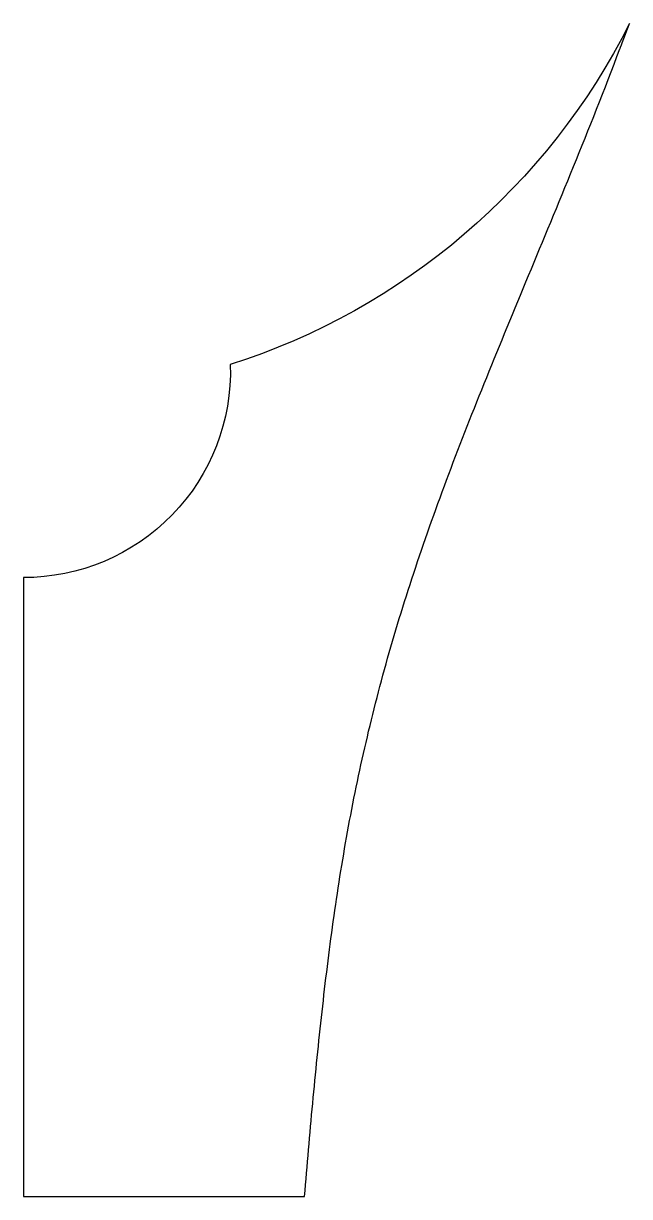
# Model space of a CAD drawing. Extents: x 0 to 7.3, y 0 to 14.2.
import ezdxf

# ---------------------------------------------------------------- set-up
doc = ezdxf.new("R2010")
doc.units = 0
doc.layers.get('0').update_dxf_attribs({"linetype": 'CONTINUOUS'})

msp = doc.modelspace()

# ---------------------------------------------------------------- linework, layer by layer
msp.add_lwpolyline([(7.33729, 14.196814, -0.201485831), (2.504165, 10.06768, -0.423942426), (0, 7.490306), (0, 0), (3.403222, 0)], format="xyb")
for points in [[(7.22065, 13.8882, 0), (7.22156, 13.8906, 0), (7.22248, 13.893, 0), (7.22339, 13.8954, 0), (7.22431, 13.8978, 0), (7.22522, 13.9002, 0), (7.22614, 13.9026, 0), (7.22705, 13.905, 0), (7.22797, 13.9075, 0), (7.22888, 13.9099, 0), (7.2298, 13.9123, 0), (7.23071, 13.9147, 0), (7.23163, 13.9171, 0), (7.23254, 13.9195, 0), (7.23346, 13.9219, 0), (7.23437, 13.9243, 0), (7.23529, 13.9268, 0), (7.2362, 13.9292, 0), (7.23712, 13.9316, 0), (7.23803, 13.934, 0), (7.23895, 13.9364, 0), (7.23986, 13.9388, 0), (7.24078, 13.9412, 0), (7.2417, 13.9437, 0), (7.24261, 13.9461, 0), (7.24353, 13.9485, 0), (7.24444, 13.9509, 0), (7.24536, 13.9533, 0), (7.24628, 13.9558, 0), (7.24719, 13.9582, 0), (7.24811, 13.9606, 0), (7.24902, 13.963, 0), (7.24994, 13.9654, 0), (7.25086, 13.9678, 0), (7.25177, 13.9703, 0), (7.25269, 13.9727, 0), (7.25361, 13.9751, 0), (7.25452, 13.9775, 0), (7.25544, 13.98, 0), (7.25636, 13.9824, 0), (7.25727, 13.9848, 0), (7.25819, 13.9872, 0), (7.25911, 13.9896, 0), (7.26002, 13.9921, 0), (7.26094, 13.9945, 0), (7.26186, 13.9969, 0), (7.26278, 13.9993, 0), (7.26369, 14.0018, 0), (7.26461, 14.0042, 0), (7.26553, 14.0066, 0), (7.26645, 14.009, 0), (7.26736, 14.0115, 0), (7.26828, 14.0139, 0), (7.2692, 14.0163, 0), (7.27012, 14.0187, 0), (7.27103, 14.0212, 0), (7.27195, 14.0236, 0), (7.27287, 14.026, 0), (7.27379, 14.0285, 0), (7.27471, 14.0309, 0), (7.27563, 14.0333, 0), (7.27654, 14.0357, 0), (7.27746, 14.0382, 0), (7.27838, 14.0406, 0), (7.2793, 14.043, 0), (7.28022, 14.0455, 0), (7.28114, 14.0479, 0), (7.28205, 14.0503, 0), (7.28297, 14.0528, 0), (7.28389, 14.0552, 0), (7.28481, 14.0576, 0), (7.28573, 14.0601, 0), (7.28665, 14.0625, 0), (7.28757, 14.0649, 0), (7.28849, 14.0674, 0), (7.28941, 14.0698, 0), (7.29032, 14.0722, 0), (7.29124, 14.0747, 0), (7.29216, 14.0771, 0), (7.29308, 14.0795, 0), (7.294, 14.082, 0), (7.29492, 14.0844, 0), (7.29584, 14.0868, 0), (7.29676, 14.0893, 0), (7.29768, 14.0917, 0), (7.2986, 14.0941, 0), (7.29952, 14.0966, 0), (7.30044, 14.099, 0), (7.30136, 14.1015, 0), (7.30228, 14.1039, 0), (7.3032, 14.1063, 0), (7.30412, 14.1088, 0), (7.30504, 14.1112, 0), (7.30596, 14.1137, 0), (7.30688, 14.1161, 0), (7.3078, 14.1185, 0), (7.30872, 14.121, 0), (7.30964, 14.1234, 0), (7.31056, 14.1259, 0), (7.31148, 14.1283, 0), (7.31241, 14.1307, 0), (7.31333, 14.1332, 0), (7.31425, 14.1356, 0), (7.31517, 14.1381, 0), (7.31609, 14.1405, 0), (7.31701, 14.143, 0), (7.31793, 14.1454, 0), (7.31885, 14.1478, 0), (7.31977, 14.1503, 0), (7.32069, 14.1527, 0), (7.32162, 14.1552, 0), (7.32254, 14.1576, 0), (7.32346, 14.1601, 0), (7.32438, 14.1625, 0), (7.3253, 14.165, 0), (7.32622, 14.1674, 0), (7.32715, 14.1699, 0), (7.32807, 14.1723, 0), (7.32899, 14.1748, 0), (7.32991, 14.1772, 0), (7.33083, 14.1797, 0), (7.33176, 14.1821, 0), (7.33268, 14.1846, 0), (7.3336, 14.187, 0), (7.33452, 14.1895, 0), (7.33545, 14.1919, 0), (7.33637, 14.1944, 0), (7.33729, 14.1968, 0)], [(3.40322, 0, 0), (3.40902, 0.071235, 0), (3.41486, 0.142349, 0), (3.42076, 0.213347, 0), (3.4267, 0.284232, 0), (3.43269, 0.355006, 0), (3.43874, 0.425674, 0), (3.44483, 0.496238, 0), (3.45097, 0.566701, 0), (3.45715, 0.637066, 0), (3.46339, 0.707336, 0), (3.46968, 0.777515, 0), (3.47601, 0.847604, 0), (3.4824, 0.917606, 0), (3.48883, 0.987525, 0), (3.49532, 1.05736, 0), (3.50186, 1.12712, 0), (3.50845, 1.1968, 0), (3.5151, 1.26641, 0), (3.52181, 1.33594, 0), (3.52857, 1.40541, 0), (3.53539, 1.47481, 0), (3.54227, 1.54414, 0), (3.54921, 1.61341, 0), (3.55622, 1.68261, 0), (3.5633, 1.75176, 0), (3.57044, 1.82084, 0), (3.57766, 1.88988, 0), (3.58494, 1.95885, 0), (3.59231, 2.02777, 0), (3.59975, 2.09665, 0), (3.60727, 2.16546, 0), (3.61488, 2.23424, 0), (3.62257, 2.30296, 0), (3.63036, 2.37163, 0), (3.63824, 2.44026, 0), (3.64622, 2.50885, 0), (3.65429, 2.57739, 0), (3.66247, 2.64588, 0), (3.67076, 2.71434, 0), (3.67916, 2.78275, 0), (3.68768, 2.85113, 0), (3.69632, 2.91946, 0), (3.70508, 2.98775, 0), (3.71396, 3.05601, 0), (3.72299, 3.12422, 0), (3.73214, 3.1924, 0), (3.74144, 3.26054, 0), (3.75088, 3.32865, 0), (3.76046, 3.39672, 0), (3.7702, 3.46476, 0), (3.78009, 3.53276, 0), (3.79013, 3.60074, 0), (3.80034, 3.66868, 0), (3.81071, 3.73659, 0), (3.82125, 3.80448, 0), (3.83196, 3.87233, 0), (3.84284, 3.94017, 0), (3.8539, 4.00797, 0), (3.86514, 4.07576, 0), (3.87656, 4.14352, 0), (3.88817, 4.21126, 0), (3.89996, 4.27898, 0), (3.91195, 4.34668, 0), (3.92413, 4.41437, 0), (3.9365, 4.48204, 0), (3.94907, 4.5497, 0), (3.96185, 4.61735, 0), (3.97482, 4.68499, 0), (3.98801, 4.75262, 0), (4.0014, 4.82024, 0), (4.015, 4.88786, 0), (4.02881, 4.95548, 0), (4.04284, 5.02309, 0), (4.05708, 5.09071, 0), (4.07154, 5.15833, 0), (4.08622, 5.22596, 0), (4.10113, 5.2936, 0), (4.11625, 5.36124, 0), (4.1316, 5.4289, 0), (4.14718, 5.49657, 0), (4.16299, 5.56425, 0), (4.17903, 5.63196, 0), (4.19529, 5.69968, 0), (4.21179, 5.76743, 0), (4.22853, 5.83521, 0), (4.2455, 5.90301, 0), (4.2627, 5.97084, 0), (4.28015, 6.03871, 0), (4.29783, 6.10661, 0), (4.31575, 6.17455, 0), (4.3339, 6.24253, 0), (4.3523, 6.31055, 0), (4.37095, 6.37862, 0), (4.38983, 6.44674, 0), (4.40896, 6.51492, 0), (4.42833, 6.58314, 0), (4.44794, 6.65143, 0), (4.4678, 6.71977, 0), (4.4879, 6.78818, 0), (4.50825, 6.85665, 0), (4.52884, 6.9252, 0), (4.54968, 6.99382, 0), (4.57076, 7.06251, 0), (4.59209, 7.13129, 0), (4.61367, 7.20014, 0), (4.63548, 7.26908, 0), (4.65755, 7.33811, 0), (4.67986, 7.40724, 0), (4.70241, 7.47646, 0), (4.72521, 7.54577, 0), (4.74825, 7.6152, 0), (4.77153, 7.68472, 0), (4.79506, 7.75436, 0), (4.81883, 7.82411, 0), (4.84283, 7.89398, 0), (4.86708, 7.96397, 0), (4.89157, 8.03408, 0), (4.9163, 8.10433, 0), (4.94127, 8.1747, 0), (4.96647, 8.24521, 0), (4.99191, 8.31586, 0), (5.01758, 8.38666, 0), (5.04348, 8.4576, 0), (5.06962, 8.5287, 0), (5.09599, 8.59995, 0), (5.12258, 8.67136, 0), (5.14941, 8.74294, 0), (5.17646, 8.81468, 0), (5.20373, 8.8866, 0), (5.23123, 8.95869, 0), (5.25895, 9.03097, 0), (5.28689, 9.10343, 0), (5.31504, 9.17608, 0), (5.34341, 9.24893, 0), (5.37199, 9.32197, 0), (5.40079, 9.39522, 0), (5.42979, 9.46868, 0), (5.459, 9.54235, 0), (5.48841, 9.61624, 0), (5.51803, 9.69035, 0), (5.54785, 9.76469, 0), (5.57786, 9.83926, 0), (5.60807, 9.91407, 0), (5.63847, 9.98911, 0), (5.66906, 10.0644, 0), (5.69983, 10.14, 0), (5.73079, 10.2158, 0), (5.76193, 10.2918, 0), (5.79325, 10.3681, 0), (5.82475, 10.4448, 0), (5.85641, 10.5216, 0), (5.88825, 10.5988, 0), (5.92025, 10.6762, 0), (5.95241, 10.754, 0), (5.98473, 10.832, 0), (6.01721, 10.9104, 0), (6.04984, 10.989, 0), (6.08261, 11.068, 0), (6.11554, 11.1473, 0), (6.1486, 11.2269, 0), (6.1818, 11.3068, 0), (6.21514, 11.3871, 0), (6.24861, 11.4677, 0), (6.2822, 11.5487, 0), (6.31591, 11.63, 0), (6.34974, 11.7117, 0), (6.38369, 11.7937, 0), (6.41774, 11.8761, 0), (6.4519, 11.9589, 0), (6.48616, 12.0421, 0), (6.52052, 12.1256, 0), (6.55497, 12.2096, 0), (6.58951, 12.294, 0), (6.62413, 12.3787, 0), (6.65883, 12.4639, 0), (6.69361, 12.5495, 0), (6.72845, 12.6355, 0), (6.76335, 12.722, 0), (6.79832, 12.8089, 0), (6.83334, 12.8962, 0), (6.86841, 12.984, 0), (6.90352, 13.0723, 0), (6.93867, 13.161, 0), (6.97386, 13.2502, 0), (7.00908, 13.3398, 0), (7.04431, 13.43, 0), (7.07957, 13.5206, 0), (7.11483, 13.6117, 0), (7.15011, 13.7034, 0), (7.18538, 13.7955, 0), (7.22065, 13.8882, 0)]]:
    msp.add_polyline3d(points)

doc.saveas('drawing.dxf')
